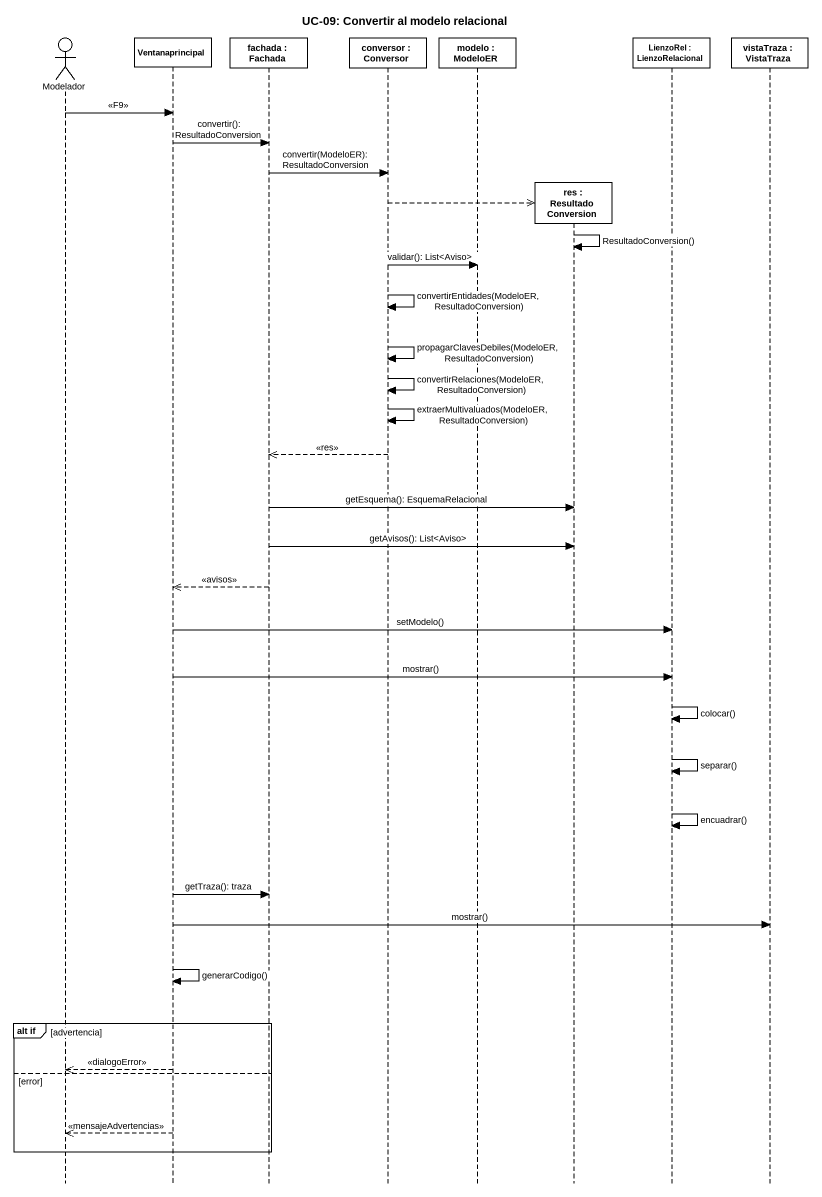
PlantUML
@startuml
title UC-09: Convertir al modelo relacional
hide footbox
actor Modelador
participant Ventanaprincipal
participant "fachada : Fachada" as fachada
participant "conversor : Conversor" as conversor
participant "modelo : ModeloER" as modelo
participant "res : ResultadoConversion" as res
participant "LienzoRel : LienzoRelacional" as LienzoRel
participant "vistaTraza : VistaTraza" as vistaTraza

Modelador -> Ventanaprincipal : <<F9>>
Ventanaprincipal -> fachada : convertir(): ResultadoConversion
fachada -> conversor : convertir(ModeloER): ResultadoConversion
conversor -->> res **
res -> res : ResultadoConversion()
conversor -> modelo : validar(): List<Aviso>
conversor -> conversor : convertirEntidades(ModeloER, ResultadoConversion)
conversor -> conversor : propagarClavesDebiles(ModeloER, ResultadoConversion)
conversor -> conversor : convertirRelaciones(ModeloER, ResultadoConversion)
conversor -> conversor : extraerMultivaluados(ModeloER, ResultadoConversion)
conversor -->> fachada : <<res>>
fachada -> res : getEsquema(): EsquemaRelacional
fachada -> res : getAvisos(): List<Aviso>
fachada -->> Ventanaprincipal : <<avisos>>
Ventanaprincipal -> LienzoRel : setModelo()
Ventanaprincipal -> LienzoRel : mostrar()
LienzoRel -> LienzoRel : colocar()
LienzoRel -> LienzoRel : separar()
LienzoRel -> LienzoRel : encuadrar()
Ventanaprincipal -> fachada : getTraza(): traza
Ventanaprincipal -> vistaTraza : mostrar()
Ventanaprincipal -> Ventanaprincipal : generarCodigo()
group alt if [advertencia]
  Ventanaprincipal -->> Modelador : <<dialogoError>>
else error
  Ventanaprincipal -->> Modelador : <<mensajeAdvertencias>>
end
@enduml
